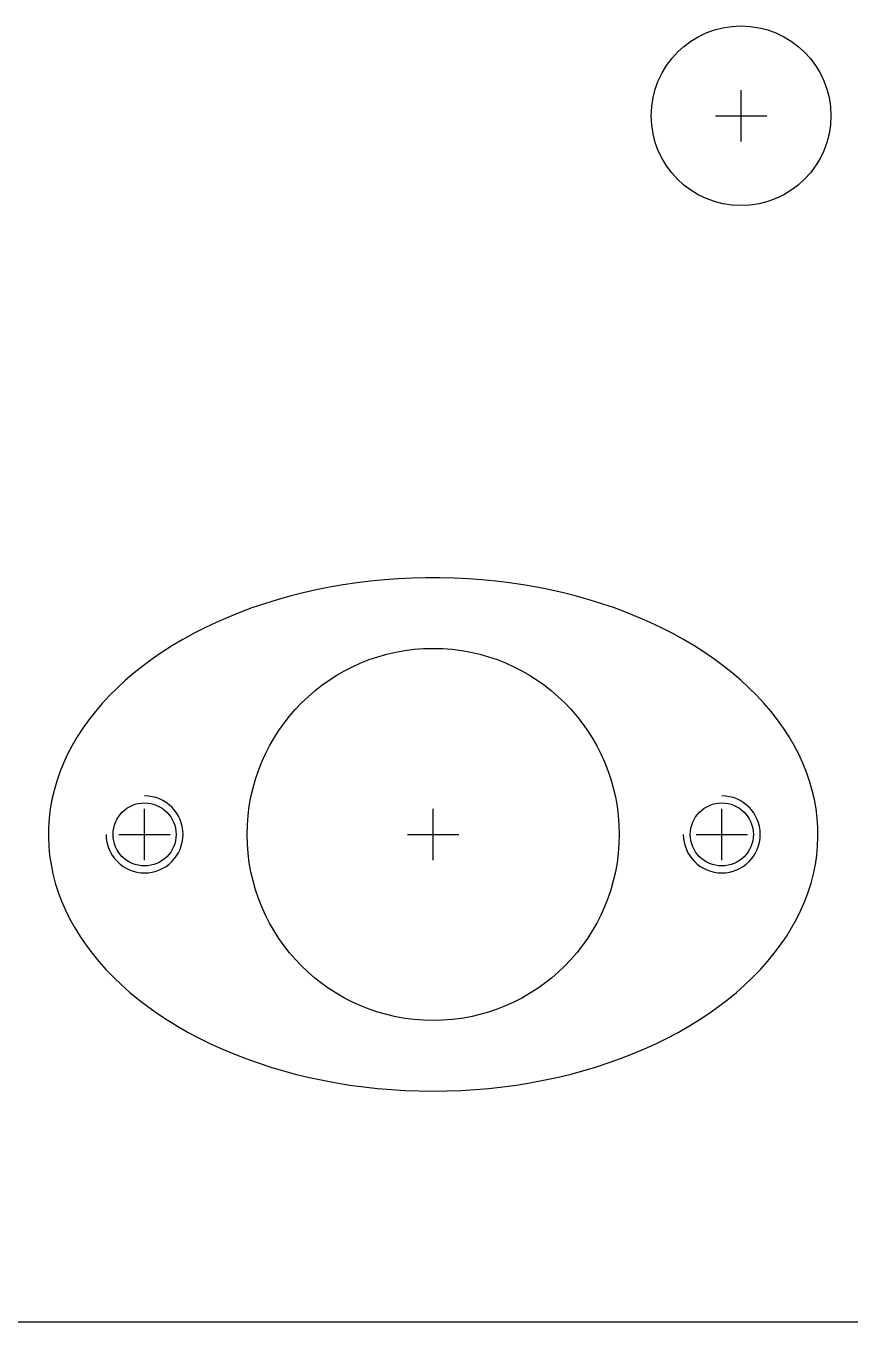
# Model space of a CAD drawing. Header units: millimetres. Extents: x -1 to 101, y -1 to 128.
# Drawn here: x 31.1 to 63.3, y 0 to 50.5 of the extents above; entities that cross this region are included whole.
import ezdxf

# ---------------------------------------------------------------- set-up
doc = ezdxf.new("R2010")
doc.units = ezdxf.units.MM
for name, color, linetype in [('Contour', 7, 'CONTINUOUS'), ('Engraving', 7, 'CONTINUOUS'), ('Reference_points', 1, 'CONTINUOUS')]:
    doc.layers.add(name, color=color, linetype=linetype)

msp = doc.modelspace()

# ---------------------------------------------------------------- linework, layer by layer
at = {"layer": 'Contour', "color": 7, "linetype": 'CONTINUOUS'}
msp.add_line((100.26, 0), (1, 0), dxfattribs=at)
for centre, radius in [((59, 47), 3.5), ((47, 19), 7.25), ((35.75, 19), 1.229), ((58.25, 19), 1.229)]:
    msp.add_circle(centre, radius, dxfattribs=at)
for centre, start, end in [((35.75, 19), 0, 90), ((58.25, 19), 0, 90), ((35.75, 19), 180, 360), ((58.25, 19), 180, 360)]:
    msp.add_arc(centre, 1.5, start, end, dxfattribs=at)
at = {"layer": 'Engraving', "color": 133, "linetype": 'CONTINUOUS'}
for p, q in [((44.02357, 28.80115), (43.4917, 28.72264)), ((44.55937, 28.86674), (44.02357, 28.80115)), ((45.09838, 28.91932), (44.55937, 28.86674)), ((45.63991, 28.95881), (45.09838, 28.91932)), ((46.18323, 28.98516), (45.63991, 28.95881)), ((46.72762, 28.99835), (46.18323, 28.98516)), ((47.27238, 28.99835), (46.72762, 28.99835)), ((47.81677, 28.98516), (47.27238, 28.99835)), ((48.36009, 28.95881), (47.81677, 28.98516)), ((48.90162, 28.91932), (48.36009, 28.95881)), ((49.44063, 28.86674), (48.90162, 28.91932)), ((49.97643, 28.80115), (49.44063, 28.86674)), ((50.5083, 28.72264), (49.97643, 28.80115)), ((41.4174, 28.28163), (40.91554, 28.14037)), ((41.92662, 28.41065), (41.4174, 28.28163)), ((42.44253, 28.52726), (41.92662, 28.41065)), ((42.96445, 28.6313), (42.44253, 28.52726)), ((43.4917, 28.72264), (42.96445, 28.6313)), ((51.03555, 28.6313), (50.5083, 28.72264)), ((51.55747, 28.52726), (51.03555, 28.6313)), ((52.07338, 28.41065), (51.55747, 28.52726)), ((52.5826, 28.28163), (52.07338, 28.41065)), ((53.08446, 28.14037), (52.5826, 28.28163)), ((39.93656, 27.82189), (39.46072, 27.64508)), ((40.42171, 27.98706), (39.93656, 27.82189)), ((40.91554, 28.14037), (40.42171, 27.98706)), ((53.57829, 27.98706), (53.08446, 28.14037)), ((54.06344, 27.82189), (53.57829, 27.98706)), ((54.53928, 27.64508), (54.06344, 27.82189)), ((38.99482, 27.45687), (38.53949, 27.25751)), ((39.46072, 27.64508), (38.99482, 27.45687)), ((55.00518, 27.45687), (54.53928, 27.64508)), ((55.46051, 27.25751), (55.00518, 27.45687)), ((37.66287, 26.8264), (37.24275, 26.59521)), ((38.09531, 27.04726), (37.66287, 26.8264)), ((38.53949, 27.25751), (38.09531, 27.04726)), ((55.90469, 27.04726), (55.46051, 27.25751)), ((56.33713, 26.8264), (55.90469, 27.04726)), ((56.75725, 26.59521), (56.33713, 26.8264)), ((36.8355, 26.354), (36.44166, 26.1031)), ((37.24275, 26.59521), (36.8355, 26.354)), ((57.1645, 26.354), (56.75725, 26.59521)), ((57.55834, 26.1031), (57.1645, 26.354)), ((36.06174, 25.84282), (35.69625, 25.57352)), ((36.44166, 26.1031), (36.06174, 25.84282)), ((57.93826, 25.84282), (57.55834, 26.1031)), ((58.30375, 25.57352), (57.93826, 25.84282)), ((35.34567, 25.29556), (35.01046, 25.00928)), ((35.69625, 25.57352), (35.34567, 25.29556)), ((58.65433, 25.29556), (58.30375, 25.57352)), ((58.98954, 25.00928), (58.65433, 25.29556)), ((35.01046, 25.00928), (34.69106, 24.71509)), ((59.30894, 24.71509), (58.98954, 25.00928)), ((34.3879, 24.41335), (34.10137, 24.10447)), ((34.69106, 24.71509), (34.3879, 24.41335)), ((59.6121, 24.41335), (59.30894, 24.71509)), ((59.89863, 24.10447), (59.6121, 24.41335)), ((33.83185, 23.78887), (33.5797, 23.46694)), ((34.10137, 24.10447), (33.83185, 23.78887)), ((60.16815, 23.78887), (59.89863, 24.10447)), ((60.4203, 23.46694), (60.16815, 23.78887)), ((33.5797, 23.46694), (33.34525, 23.13913)), ((60.65475, 23.13913), (60.4203, 23.46694)), ((33.12881, 22.80585), (32.93067, 22.46756)), ((33.34525, 23.13913), (33.12881, 22.80585)), ((60.87119, 22.80585), (60.65475, 23.13913)), ((61.06933, 22.46756), (60.87119, 22.80585)), ((32.93067, 22.46756), (32.75108, 22.12469)), ((61.24892, 22.12469), (61.06933, 22.46756)), ((32.59029, 21.7777), (32.4485, 21.42705)), ((32.75108, 22.12469), (32.59029, 21.7777)), ((61.40971, 21.7777), (61.24892, 22.12469)), ((61.5515, 21.42705), (61.40971, 21.7777)), ((32.4485, 21.42705), (32.3259, 21.0732)), ((61.6741, 21.0732), (61.5515, 21.42705)), ((32.22266, 20.71661), (32.13891, 20.35776)), ((32.3259, 21.0732), (32.22266, 20.71661)), ((61.77734, 20.71661), (61.6741, 21.0732)), ((61.86109, 20.35776), (61.77734, 20.71661)), ((32.13891, 20.35776), (32.07475, 19.99711)), ((61.92525, 19.99711), (61.86109, 20.35776)), ((32.07475, 19.99711), (32.03029, 19.63515)), ((61.96971, 19.63515), (61.92525, 19.99711)), ((32.00556, 19.27236), (32.00062, 18.9092)), ((32.03029, 19.63515), (32.00556, 19.27236)), ((61.99444, 19.27236), (61.96971, 19.63515)), ((61.99938, 18.9092), (61.99444, 19.27236)), ((32.00062, 18.9092), (32.01546, 18.54617)), ((61.98454, 18.54617), (61.99938, 18.9092)), ((32.01546, 18.54617), (32.05006, 18.18373)), ((32.05006, 18.18373), (32.10437, 17.82237)), ((61.89563, 17.82237), (61.94994, 18.18373)), ((61.94994, 18.18373), (61.98454, 18.54617)), ((32.10437, 17.82237), (32.17834, 17.46257)), ((61.82166, 17.46257), (61.89563, 17.82237)), ((32.17834, 17.46257), (32.27185, 17.10479)), ((61.72815, 17.10479), (61.82166, 17.46257)), ((32.27185, 17.10479), (32.38479, 16.74951)), ((32.38479, 16.74951), (32.517, 16.3972)), ((61.483, 16.3972), (61.61521, 16.74951)), ((61.61521, 16.74951), (61.72815, 17.10479)), ((32.517, 16.3972), (32.66832, 16.04832)), ((61.33168, 16.04832), (61.483, 16.3972)), ((32.66832, 16.04832), (32.83854, 15.70333)), ((32.83854, 15.70333), (33.02744, 15.36269)), ((60.97256, 15.36269), (61.16146, 15.70333)), ((61.16146, 15.70333), (61.33168, 16.04832)), ((33.02744, 15.36269), (33.23476, 15.02685)), ((60.76524, 15.02685), (60.97256, 15.36269)), ((33.23476, 15.02685), (33.46024, 14.69625)), ((33.46024, 14.69625), (33.70358, 14.37133)), ((60.29642, 14.37133), (60.53976, 14.69625)), ((60.53976, 14.69625), (60.76524, 15.02685)), ((33.70358, 14.37133), (33.96446, 14.05251)), ((60.03554, 14.05251), (60.29642, 14.37133)), ((33.96446, 14.05251), (34.24253, 13.74022)), ((34.24253, 13.74022), (34.53742, 13.43486)), ((59.46258, 13.43486), (59.75747, 13.74022)), ((59.75747, 13.74022), (60.03554, 14.05251)), ((34.53742, 13.43486), (34.84875, 13.13685)), ((34.84875, 13.13685), (35.17611, 12.84657)), ((58.82389, 12.84657), (59.15125, 13.13685)), ((59.15125, 13.13685), (59.46258, 13.43486)), ((35.17611, 12.84657), (35.51907, 12.5644)), ((58.48093, 12.5644), (58.82389, 12.84657)), ((35.51907, 12.5644), (35.87716, 12.29072)), ((35.87716, 12.29072), (36.24993, 12.02589)), ((57.75007, 12.02589), (58.12284, 12.29072)), ((58.12284, 12.29072), (58.48093, 12.5644)), ((36.24993, 12.02589), (36.63687, 11.77026)), ((36.63687, 11.77026), (37.03749, 11.52416)), ((56.96251, 11.52416), (57.36313, 11.77026)), ((57.36313, 11.77026), (57.75007, 12.02589)), ((37.03749, 11.52416), (37.45124, 11.28793)), ((37.45124, 11.28793), (37.87759, 11.06186)), ((56.12241, 11.06186), (56.54876, 11.28793)), ((56.54876, 11.28793), (56.96251, 11.52416)), ((37.87759, 11.06186), (38.31596, 10.84627)), ((38.31596, 10.84627), (38.7658, 10.64143)), ((38.7658, 10.64143), (39.22649, 10.44761)), ((54.77351, 10.44761), (55.2342, 10.64143)), ((55.2342, 10.64143), (55.68404, 10.84627)), ((55.68404, 10.84627), (56.12241, 11.06186)), ((39.22649, 10.44761), (39.69743, 10.26508)), ((39.69743, 10.26508), (40.17801, 10.09406)), ((53.82199, 10.09406), (54.30257, 10.26508)), ((54.30257, 10.26508), (54.77351, 10.44761)), ((40.17801, 10.09406), (40.66758, 9.93479)), ((40.66758, 9.93479), (41.16551, 9.78748)), ((41.16551, 9.78748), (41.67113, 9.65232)), ((41.67113, 9.65232), (42.18378, 9.52948)), ((51.81622, 9.52948), (52.32887, 9.65232)), ((52.32887, 9.65232), (52.83449, 9.78748)), ((52.83449, 9.78748), (53.33242, 9.93479)), ((53.33242, 9.93479), (53.82199, 10.09406)), ((42.18378, 9.52948), (42.70278, 9.41914)), ((42.70278, 9.41914), (43.22745, 9.32143)), ((43.22745, 9.32143), (43.7571, 9.23649)), ((43.7571, 9.23649), (44.29102, 9.16443)), ((44.29102, 9.16443), (44.82852, 9.10534)), ((44.82852, 9.10534), (45.36888, 9.0593)), ((48.63112, 9.0593), (49.17148, 9.10534)), ((49.17148, 9.10534), (49.70898, 9.16443)), ((49.70898, 9.16443), (50.2429, 9.23649)), ((50.2429, 9.23649), (50.77255, 9.32143)), ((50.77255, 9.32143), (51.29722, 9.41914)), ((51.29722, 9.41914), (51.81622, 9.52948)), ((45.36888, 9.0593), (45.91139, 9.02637)), ((45.91139, 9.02637), (46.45533, 9.00659)), ((46.45533, 9.00659), (47, 9)), ((47, 9), (47.54467, 9.00659)), ((47.54467, 9.00659), (48.08861, 9.02637)), ((48.08861, 9.02637), (48.63112, 9.0593))]:
    msp.add_line(p, q, dxfattribs=at)
at = {"layer": 'Reference_points', "color": 1, "linetype": 'CONTINUOUS'}
for p, q in [((59, 46), (59, 48)), ((58, 47), (60, 47)), ((35.75, 18), (35.75, 20)), ((47, 18), (47, 20)), ((47, 18), (47, 20)), ((47, 18), (47, 20)), ((47, 18), (47, 20)), ((58.25, 18), (58.25, 20)), ((34.75, 19), (36.75, 19)), ((46, 19), (48, 19)), ((46, 19), (48, 19)), ((46, 19), (48, 19)), ((46, 19), (48, 19)), ((57.25, 19), (59.25, 19))]:
    msp.add_line(p, q, dxfattribs=at)

doc.saveas('drawing.dxf')
